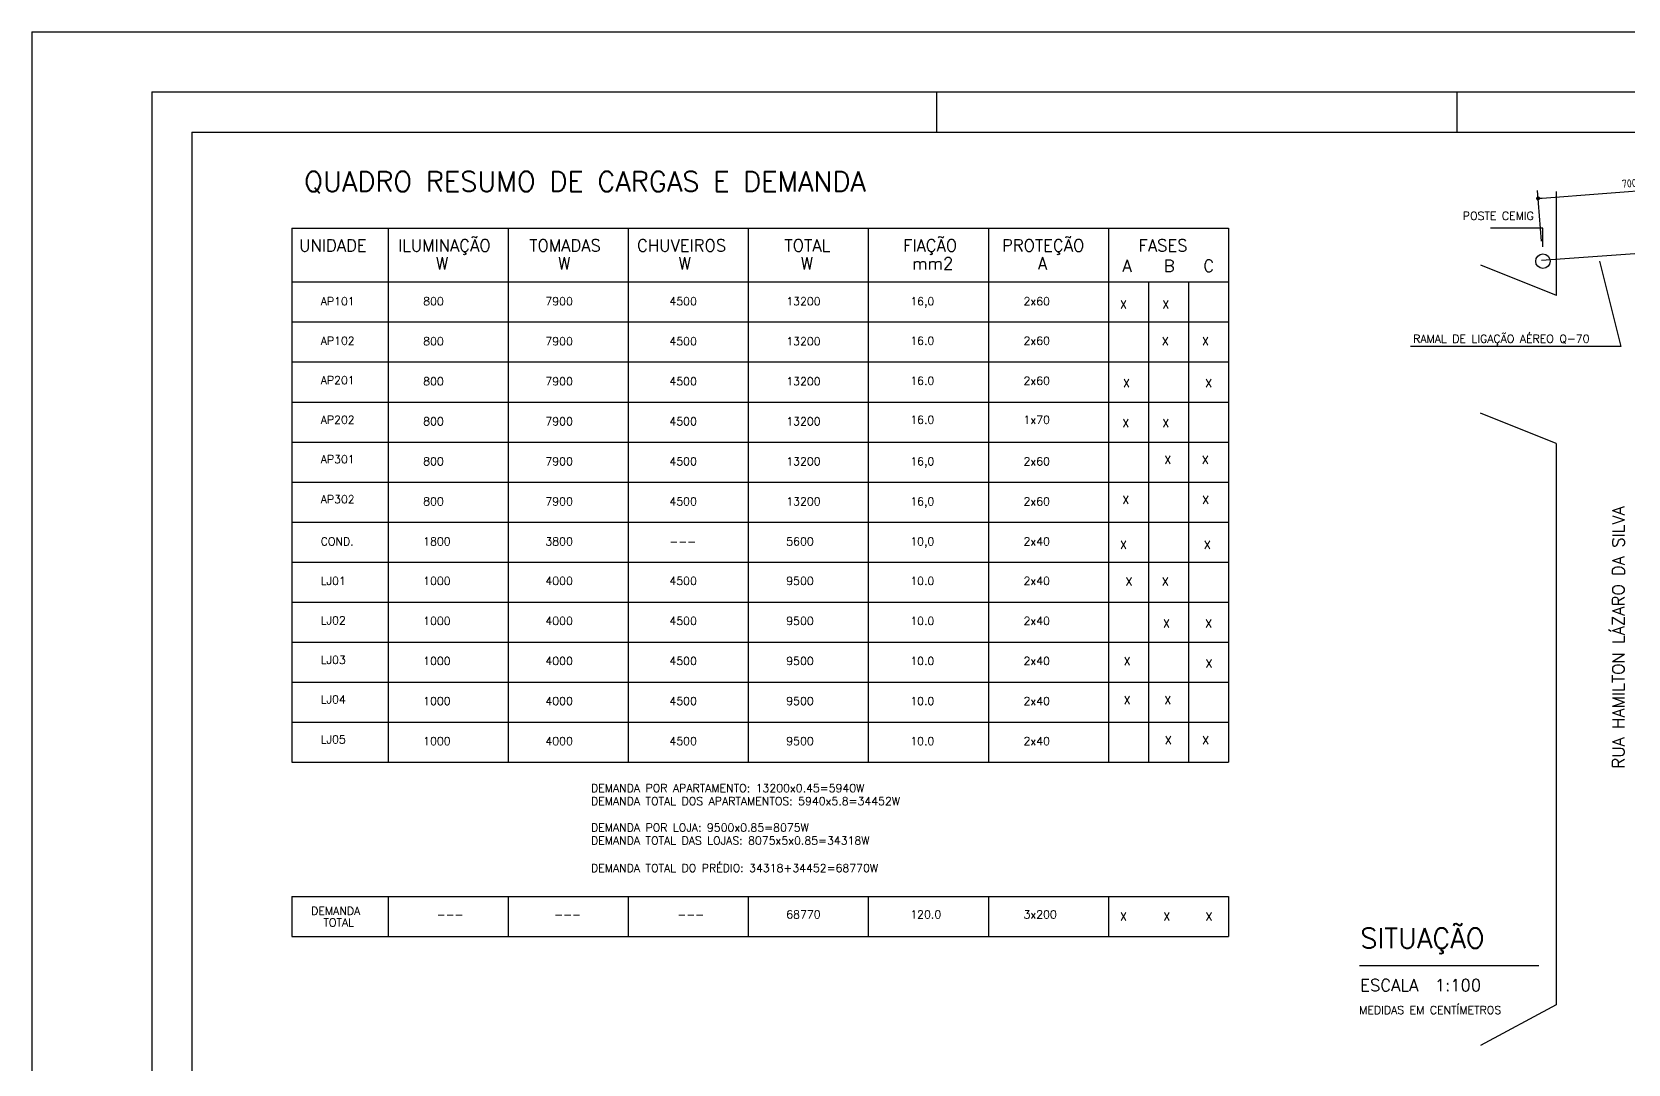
# Model space of a CAD drawing. Extents: x -15.1 to 78.4, y 14.2 to 45.4.
# Drawn here: x 34.86 to 54.8, y 32.55 to 45.44 of the extents above; entities that cross this region are included whole.
import ezdxf

# ---------------------------------------------------------------- set-up
doc = ezdxf.new("R2010")
doc.units = 0
doc.header["$LTSCALE"] = 0.5
doc.header["$MEASUREMENT"] = 0
doc.layers.get('0').update_dxf_attribs({"linetype": 'CONTINUOUS'})
doc.layers.get('DEFPOINTS').update_dxf_attribs({"linetype": 'CONTINUOUS'})
for name, color, linetype in [('COTAS', 1, 'CONTINUOUS'), ('FORMATO', 2, 'CONTINUOUS'), ('QUADRO', 2, 'CONTINUOUS'), ('SITUACAO', 2, 'CONTINUOUS'), ('TEXT_MEDICAO', 2, 'CONTINUOUS'), ('TEXTO-GERAL', 3, 'CONTINUOUS'), ('TITULOS', 6, 'CONTINUOUS')]:
    doc.layers.add(name, color=color, linetype=linetype)
doc.styles.add('ROMANS', font='romans.shx')
doc.styles.get("Standard").update_dxf_attribs({"font": 'ISOCP'})
doc.dimstyles.new('MEDICAO$0', dxfattribs={"dimtxt": 0.1, "dimasz": 0.05, "dimexe": 0.1, "dimexo": 0.25, "dimgap": 0.05, "dimtad": 1, "dimdec": 4, "dimlfac": 100, "dimdsep": 46, "dimtxsty": 'Standard', "dimblk1": 'DOT', "dimblk2": 'DOT', "dimsah": 1, "dimcen": 2.5, "dimclrd": 1, "dimclre": 1, "dimclrt": 2, "dimadec": 0, "dimazin": 0, "dimtfac": 1, "dimtdec": 4, "dimtmove": 0, "dimatfit": 3, "dimldrblk": 'DOT', "dimfxl": 1, "dimtvp": 1, "dimtolj": 1, "dimtzin": 0, "dimarcsym": 0})

# ---------------------------------------------------------------- blocks, each defined once
blk = doc.blocks.new('A1')
at = {"layer": 'FORMATO', "color": 1}
for p, q in [((-42.8, 30.45), (0.75, 30.45)), ((-42.8, 30.45), (-42.8, -0.75)), ((-31.5, 29.7), (-31.5, 29.2)), ((-25, 29.7), (-25, 29.2))]:
    blk.add_line(p, q, dxfattribs=at)
at = {"layer": 'FORMATO'}
for q in [(0, 29.7), (-41.3, 14.85)]:
    blk.add_line((-41.3, 29.7), q, dxfattribs=at)
at = {"layer": 'FORMATO', "color": 8}
for q in [(-0.5, 29.2), (-40.8, 0.5)]:
    blk.add_line((-40.8, 29.2), q, dxfattribs=at)
blk = doc.blocks.new('A1_50')
at = {"layer": 'FORMATO'}
blk.add_blockref('A1', (57.821, 13.702), dxfattribs=at)
blk = doc.blocks.new('_DOT')
at = {"color": 0, "linetype": 'ByBlock'}
blk.add_line((-0.5, 0), (-1, 0), dxfattribs=at)
at = {"color": 0, "linetype": 'ByBlock', "const_width": 0.5}
blk.add_lwpolyline([(-0.25, 0, 1), (0.25, 0, 1)], format="xyb", close=True, dxfattribs=at)
blk = doc.blocks.new('*D9')
at = {"color": 1, "linetype": 'ByBlock', "transparency": 16777216}
for p, q in [((53.722, 43.364), (56.015, 43.541)), ((56.106, 43.01), (56.057, 43.645)), ((53.714, 42.826), (53.665, 43.46))]:
    blk.add_line(p, q, dxfattribs=at)
at = {"layer": 'DEFPOINTS', "color": 0, "linetype": 'ByBlock', "transparency": 16777216}
for p in [(56.065, 43.545), (56.125, 42.761), (53.733, 42.577)]:
    blk.add_point(p, dxfattribs=at)
at = {"color": 1, "linetype": 'ByBlock', "transparency": 16777216, "xscale": 0.05, "yscale": 0.05, "zscale": 0.05}
for p, rotation in [((56.065, 43.545), 4.408621996636145), ((53.672, 43.361), 184.4086219966362)]:
    blk.add_blockref('_DOT', p, dxfattribs=dict(at, rotation=rotation))
at = {"color": 2, "linetype": 'Continuous', "transparency": 16777216}
blk.add_text('700', height=0.1, rotation=4.4086, dxfattribs=at).set_placement((54.722, 43.492))

msp = doc.modelspace()

# ---------------------------------------------------------------- linework, layer by layer
at = {"layer": 'QUADRO', "color": 4}
for p, q in [((38.1045143, 42.9907967), (38.1045143, 36.318125)), ((38.1045143, 42.9907967), (49.8045143, 42.9907967)), ((39.3045143, 42.9907967), (39.3045143, 36.318125)), ((40.8045143, 42.9907967), (40.8045143, 36.318125)), ((42.3045143, 42.9907967), (42.3045143, 36.318125)), ((43.8045143, 42.9907967), (43.8045143, 36.318125)), ((45.3045143, 42.9907967), (45.3045143, 36.318125)), ((46.8045143, 42.9907967), (46.8045143, 36.318125)), ((48.3045143, 42.9907967), (48.3045143, 36.318125)), ((49.8045143, 42.9907967), (49.8045143, 36.318125)), ((38.1045143, 42.318125), (49.8045143, 42.318125)), ((48.8045143, 42.318125), (48.8045143, 36.318125)), ((49.3045143, 42.318125), (49.3045143, 36.318125)), ((38.1045143, 41.818125), (49.8045143, 41.818125)), ((38.1045143, 41.318125), (49.8045143, 41.318125)), ((38.1045143, 40.818125), (49.8045143, 40.818125)), ((38.1045143, 40.318125), (49.8045143, 40.318125)), ((38.1045143, 39.818125), (49.8045143, 39.818125)), ((38.1045143, 39.318125), (49.8045143, 39.318125)), ((38.1045143, 38.818125), (49.8045143, 38.818125)), ((38.1045143, 38.318125), (49.8045143, 38.318125)), ((38.1045143, 37.818125), (49.8045143, 37.818125)), ((38.1045143, 37.318125), (49.8045143, 37.318125)), ((38.1045143, 36.818125), (49.8045143, 36.818125)), ((38.1045143, 36.318125), (49.8045143, 36.318125)), ((38.1045143, 34.6408691), (49.8045143, 34.6408691)), ((38.1045143, 34.6408691), (38.1045143, 34.1408691)), ((39.3045143, 34.6408691), (39.3045143, 34.1408691)), ((40.8045143, 34.6408691), (40.8045143, 34.1408691)), ((42.3045143, 34.6408691), (42.3045143, 34.1408691)), ((43.8045143, 34.6408691), (43.8045143, 34.1408691)), ((45.3045143, 34.6408691), (45.3045143, 34.1408691)), ((46.8045143, 34.6408691), (46.8045143, 34.1408691)), ((48.3045143, 34.6408691), (48.3045143, 34.1408691)), ((49.8045143, 34.6408691), (49.8045143, 34.1408691)), ((38.1045143, 34.1408691), (49.8045143, 34.1408691))]:
    msp.add_line(p, q, dxfattribs=at)
at = {"layer": 'SITUACAO'}
for p, q in [((53.9017831, 42.1489218), (53.9017831, 43.4485661)), ((53.9017831, 42.1489218), (52.9552976, 42.5275159)), ((54.4394371, 42.5761992), (54.706293, 41.5103544)), ((54.706293, 41.5103544), (52.0798693, 41.5103544)), ((53.897625, 40.2989218), (52.9511395, 40.6775159)), ((53.897625, 40.2989218), (53.897625, 33.2894356)), ((53.897625, 33.2894356), (52.9511395, 32.7806529))]:
    msp.add_line(p, q, dxfattribs=at)
at = {"layer": 'SITUACAO', "color": 4}
msp.add_line((53.713599, 42.5905792), (56.125205, 42.7610598), dxfattribs=at)
at = {"layer": 'SITUACAO'}
msp.add_circle((53.7328807, 42.5766184), 0.0901294, dxfattribs=at)
at = {"layer": 'TEXTO-GERAL', "color": 2}
for p, q in [((53.7328807, 42.987322), (53.076748, 42.987322)), ((53.7328807, 42.7554732), (53.7328807, 42.987322))]:
    msp.add_line(p, q, dxfattribs=at)
at = {"layer": 'TITULOS', "color": 8}
msp.add_line((51.4406768, 33.7786822), (53.6828107, 33.7786822), dxfattribs=at)

# ---------------------------------------------------------------- block references
at = {"layer": 'FORMATO'}
msp.add_blockref('A1_50', (19.8345234, 1.2881592), dxfattribs=at)

# ---------------------------------------------------------------- texts
at = {"layer": 'QUADRO', "color": 3, "style": 'ROMANS'}
for s, height, p in [('ILUMINAÇÃO', 0.15, (39.4293923, 42.6993056)), ('FIAÇÃO', 0.15, (45.7394039, 42.6993056)), ('PROTEÇÃO', 0.15, (46.9744596, 42.6993056)), ('UNIDADE', 0.15, (38.1943367, 42.6993056)), ('TOMADAS', 0.15, (41.0686479, 42.6993056)), ('CHUVEIROS', 0.15, (42.4159815, 42.6993056)), ('TOTAL', 0.15, (44.2573371, 42.6993056)), ('FASES', 0.15, (48.681082, 42.6993056)), ('W', 0.15, (39.9028892, 42.4750817)), ('W', 0.15, (41.4279368, 42.4750817)), ('W', 0.15, (42.9324592, 42.4750817)), ('W', 0.15, (44.4594372, 42.4750817)), ('mm2', 0.15, (45.8516817, 42.4750817)), ('A', 0.15, (47.4235708, 42.4750817)), ('A', 0.15, (48.478982, 42.4433221)), ('B', 0.15, (48.9954597, 42.4433221)), ('C', 0.15, (49.489482, 42.4433221)), ('AP101', 0.1, (38.4638034, 42.0266339)), ('800', 0.1, (39.7437701, 42.0266339)), ('7900', 0.1, (41.270748, 42.0266339)), ('4500', 0.1, (42.8201815, 42.0266339)), ('13200', 0.1, (44.2797927, 42.0266339)), ('16,0', 0.1, (45.8292262, 42.0266339)), ('2x60', 0.1, (47.2439263, 42.0266339)), ('X', 0.1, (48.4510937, 41.9860304)), ('X', 0.1, (48.9778509, 41.9860304)), ('AP102', 0.1, (38.4638034, 41.5333413)), ('800', 0.1, (39.7437701, 41.5266339)), ('7900', 0.1, (41.270748, 41.5266339)), ('4500', 0.1, (42.8201815, 41.5266339)), ('13200', 0.1, (44.2797927, 41.5266339)), ('16.0', 0.1, (45.8292262, 41.5333413)), ('2x60', 0.1, (47.2439263, 41.5333413)), ('X', 0.1, (48.9727033, 41.5277193)), ('X', 0.1, (49.4742992, 41.5277193)), ('AP201', 0.1, (38.4638034, 41.0400487)), ('800', 0.1, (39.7437701, 41.0266339)), ('7900', 0.1, (41.270748, 41.0266339)), ('4500', 0.1, (42.8201815, 41.0266339)), ('13200', 0.1, (44.2797927, 41.0266339)), ('16.0', 0.1, (45.8292262, 41.0333413)), ('2x60', 0.1, (47.2439263, 41.0333413)), ('X', 0.1, (48.4884825, 41.0020096)), ('X', 0.1, (49.513864, 41.0020096)), ('AP202', 0.1, (38.4638034, 40.5467561)), ('800', 0.1, (39.7437701, 40.5266339)), ('7900', 0.1, (41.270748, 40.5266339)), ('4500', 0.1, (42.8201815, 40.5266339)), ('13200', 0.1, (44.2797927, 40.5266339)), ('16.0', 0.1, (45.8292262, 40.5467561)), ('1x70', 0.1, (47.2439263, 40.5467561)), ('X', 0.1, (48.4790371, 40.5032593)), ('X', 0.1, (48.9776616, 40.5032593)), ('AP301', 0.1, (38.4638034, 40.0534635)), ('800', 0.1, (39.7437701, 40.0266339)), ('7900', 0.1, (41.270748, 40.0266339)), ('4500', 0.1, (42.8201815, 40.0266339)), ('13200', 0.1, (44.2797927, 40.0266339)), ('16,0', 0.1, (45.8292262, 40.0266339)), ('2x60', 0.1, (47.2439263, 40.0266339)), ('X', 0.1, (49.004804, 40.0449483)), ('X', 0.1, (49.4726838, 40.0449483)), ('AP302', 0.1, (38.4638034, 39.5534635)), ('800', 0.1, (39.7437701, 39.5266339)), ('7900', 0.1, (41.270748, 39.5266339)), ('4500', 0.1, (42.8201815, 39.5266339)), ('13200', 0.1, (44.2797927, 39.5266339)), ('16,0', 0.1, (45.8292262, 39.5266339)), ('2x60', 0.1, (47.2439263, 39.5266339)), ('X', 0.1, (48.4780468, 39.5449483)), ('X', 0.1, (49.477069, 39.5449483)), ('COND.', 0.1, (38.4638034, 39.0266339)), ('1800', 0.1, (39.7437701, 39.0266339)), ('3800', 0.1, (41.270748, 39.0266339)), ('5600', 0.1, (44.2797927, 39.0266339)), ('10,0', 0.1, (45.8292262, 39.0266339)), ('2x40', 0.1, (47.2439263, 39.0266339)), ('X', 0.1, (48.4510937, 38.9860304)), ('X', 0.1, (49.4972512, 38.9860304)), ('---', 0.1, (42.8201815, 39.0266339)), ('LJ01', 0.1, (38.4638034, 38.5333413)), ('1000', 0.1, (39.7437701, 38.5333413)), ('4000', 0.1, (41.270748, 38.5333413)), ('4500', 0.1, (42.8201815, 38.5333413)), ('9500', 0.1, (44.2797927, 38.5333413)), ('10.0', 0.1, (45.8292262, 38.5333413)), ('2x40', 0.1, (47.2439263, 38.5333413)), ('X', 0.1, (48.5186024, 38.5277193)), ('X', 0.1, (48.9727033, 38.5277193)), ('LJ02', 0.1, (38.4638034, 38.0400487)), ('1000', 0.1, (39.7437701, 38.0333413)), ('4000', 0.1, (41.270748, 38.0333413)), ('4500', 0.1, (42.8201815, 38.0333413)), ('9500', 0.1, (44.2797927, 38.0333413)), ('10.0', 0.1, (45.8292262, 38.0333413)), ('2x40', 0.1, (47.2439263, 38.0333413)), ('X', 0.1, (48.9871068, 38.0020096)), ('X', 0.1, (49.513864, 38.0020096)), ('LJ03', 0.1, (38.4638034, 37.5467561)), ('1000', 0.1, (39.7437701, 37.5333413)), ('4000', 0.1, (41.270748, 37.5333413)), ('4500', 0.1, (42.8201815, 37.5333413)), ('9500', 0.1, (44.2797927, 37.5333413)), ('10.0', 0.1, (45.8292262, 37.5333413)), ('2x40', 0.1, (47.2439263, 37.5333413)), ('X', 0.1, (48.4962109, 37.5318039)), ('X', 0.1, (49.5178379, 37.5032593)), ('LJ04', 0.1, (38.4638034, 37.0534635)), ('1000', 0.1, (39.7437701, 37.0333413)), ('4000', 0.1, (41.270748, 37.0333413)), ('4500', 0.1, (42.8201815, 37.0333413)), ('9500', 0.1, (44.2797927, 37.0333413)), ('10.0', 0.1, (45.8292262, 37.0333413)), ('2x40', 0.1, (47.2439263, 37.0333413)), ('X', 0.1, (48.4962109, 37.0449483)), ('X', 0.1, (49.004804, 37.0449483)), ('LJ05', 0.1, (38.4638034, 36.5534635)), ('1000', 0.1, (39.7437701, 36.5333413)), ('4000', 0.1, (41.270748, 36.5333413)), ('4500', 0.1, (42.8201815, 36.5333413)), ('9500', 0.1, (44.2797927, 36.5333413)), ('10.0', 0.1, (45.8292262, 36.5333413)), ('2x40', 0.1, (47.2439263, 36.5333413)), ('X', 0.1, (49.009913, 36.5449483)), ('X', 0.1, (49.477069, 36.5449483)), ('DEMANDA POR APARTAMENTO: 13200x0.45=5940W', 0.1, (41.8399036, 35.945162)), ('DEMANDA TOTAL DOS APARTAMENTOS: 5940x5.8=34452W', 0.1, (41.8399036, 35.7832572)), ('DEMANDA POR LOJA: 9500x0.85=8075W', 0.1, (41.8399036, 35.4520822)), ('DEMANDA TOTAL DAS LOJAS: 8075x5x0.85=34318W', 0.1, (41.8399036, 35.2901775)), ('DEMANDA TOTAL DO PRÉDIO: 34318+34452=68770W', 0.1, (41.8399036, 34.9471655)), ('DEMANDA', 0.1, (38.3443896, 34.4121755)), ('TOTAL', 0.1, (38.4973886, 34.2668549)), ('---', 0.1, (39.9131448, 34.3672)), ('---', 0.1, (41.3806249, 34.3672)), ('---', 0.1, (42.9196893, 34.3672)), ('68770', 0.1, (44.2797927, 34.3672)), ('120.0', 0.1, (45.8292262, 34.3672)), ('3x200', 0.1, (47.2439263, 34.3672)), ('X', 0.1, (48.4510937, 34.3432324)), ('X', 0.1, (48.9910807, 34.3432324)), ('X', 0.1, (49.517568, 34.3432324))]:
    msp.add_text(s, height=height, dxfattribs=at).set_placement(p)
at = {"layer": 'SITUACAO', "style": 'ROMANS'}
msp.add_text('RAMAL DE LIGAÇÃO AÉREO Q-70', height=0.1, dxfattribs=at).set_placement((52.1114729, 41.558051))
at = {"layer": 'TEXT_MEDICAO', "style": 'ROMANS'}
msp.add_text('MEDIDAS EM CENTÍMETROS', height=0.1, dxfattribs=at).set_placement((51.437202, 33.1738397))
at = {"layer": 'TEXTO-GERAL', "style": 'ROMANS'}
msp.add_text('POSTE CEMIG', height=0.1, dxfattribs=at).set_placement((52.7315852, 43.0936703))
msp.add_text('RUA HAMILTON LÁZARO DA SILVA', height=0.15, rotation=90, dxfattribs=at).set_placement((54.7500171, 36.240991))
at = {"layer": 'TITULOS', "color": 6, "style": 'ROMANS'}
for s, p in [('QUADRO RESUMO DE CARGAS E DEMANDA', (38.2558588, 43.4485828)), ('SITUAÇÃO', (51.4500975, 33.9952094))]:
    msp.add_text(s, height=0.25, dxfattribs=at).set_placement(p)
at = {"layer": 'TITULOS', "color": 4, "style": 'ROMANS'}
msp.add_text('ESCALA  1:100', height=0.15, dxfattribs=at).set_placement((51.4500975, 33.4585985))

# ---------------------------------------------------------------- dimensions: what is measured, and where the dimension line sits
at = {"layer": 'COTAS'}
dim = msp.add_aligned_dim(p1=(53.7328807, 42.5766184), p2=(56.125205, 42.7610598), distance=0.7862236, text='{700}', dimstyle='MEDICAO$0', dxfattribs=at)
dim.commit()
dim.dimension.update_dxf_attribs({"geometry": '*D9', "text_midpoint": (54.8609197, 43.5524405)})

doc.saveas('drawing.dxf')
